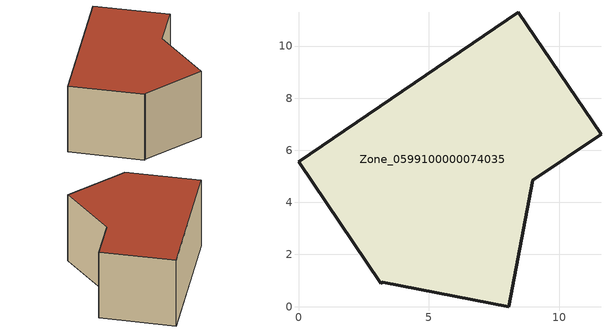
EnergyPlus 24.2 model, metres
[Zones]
Zone_0599100000074035
 floor ground (C_G): 8.44,11.29 11.61,6.62 8.99,4.85 8.06,0 3.24,0.94 3.16,0.89 0,5.55 z0
 wall outside (C_F): 11.61,6.62 8.44,11.29 0,5.55 3.16,0.89 3.24,0.94 8.06,0 8.99,4.85 11.61,6.62 z0:5.77
 roof outside (C_R): 8.44,11.29 0,5.55 3.16,0.89 3.24,0.94 8.06,0 8.99,4.85 11.61,6.62 z5.77
[BUILDING]
Pand.0599100000074035: North Axis=0; Terrain=City; Loads Convergence Tolerance Value=0.04; Temperature Convergence Tolerance Value=0.4; Solar Distribution=FullExterior; Maximum Number of Warmup Days=25; Minimum Number of Warmup Days=1
[Site:Location]
Rotterdam.The.Hague.AP_ZH_NLD Design_Conditions: Latitude=51.96; Longitude=4.45; Time Zone=1; Elevation=-4.5
[SITE:GROUNDTEMPERATURE:BUILDINGSURFACE]
18, 18, 18, 18, 18, 18, 18, 18, 18, 18, 18, 18
[MATERIAL] Thermal Absorptance=0.9; Solar Absorptance=0.7; Visible Absorptance=0.7
Name | Roughness | Thickness | Conductivity | Density | Specific Heat
G.TC.1975-1991 | MediumSmooth | 0.15 | 0.288461 | 540 | 1210
F.TC.1975-1991 | Rough | 0.3 | 0.230769 | 1920 | 840
R.TC.1975-1991 | MediumRough | 0.2 | 0.153846 | 1500 | 1000
[CONSTRUCTION]
C_G: G.TC.1975-1991
C_F: F.TC.1975-1991
C_R: R.TC.1975-1991
[ZONE]
Zone_0599100000074035: Type=1; Multiplier=1; Ceiling Height=Autocalculate; Volume=Autocalculate; Floor Area=autocalculate; Part of Total Floor Area=Yes
[ZONEINFILTRATION:DESIGNFLOWRATE]
Infil_Zone_0599100000074035: Zone or ZoneList or Space or SpaceList=Zone_0599100000074035; Schedule=AlwaysOn; Design Flow Rate Calculation Method=Flow/Area; Flow Rate per Floor Area=0.003; Constant Term Coefficient=1; Temperature Term Coefficient=0; Velocity Term Coefficient=0; Velocity Squared Term Coefficient=0
[HVACTEMPLATE:ZONE:IDEALLOADSAIRSYSTEM]
Zone_0599100000074035: Maximum Heating Supply Air Temperature=50; Minimum Cooling Supply Air Temperature=13; Maximum Heating Supply Air Humidity Ratio=0.0156; Minimum Cooling Supply Air Humidity Ratio=0.0077; Heating Limit=NoLimit; Cooling Limit=NoLimit; Dehumidification Control Type=ConstantSensibleHeatRatio; Cooling Sensible Heat Ratio=0.7; Dehumidification Setpoint=60; Humidification Control Type=None; Humidification Setpoint=30; Outdoor Air Method=None; Outdoor Air Flow Rate per Person=0.00944; Outdoor Air Flow Rate per Zone Floor Area=0; Outdoor Air Flow Rate per Zone=0; Demand Controlled Ventilation Type=None; Outdoor Air Economizer Type=NoEconomizer; Heat Recovery Type=None; Sensible Heat Recovery Effectiveness=0.7; Latent Heat Recovery Effectiveness=0.65
[ZONECONTROL:THERMOSTAT]
ThermostatControl_Zone_0599100000074035: Zone or ZoneList=Zone_0599100000074035; Control Type Schedule=DualSetpointControlType; Control 1=Thermostat_Zone_0599100000074035; Temperature Difference Between Cutout And Setpoint=0
[THERMOSTATSETPOINT:DUALSETPOINT]
Thermostat_Zone_0599100000074035: Heating Setpoint Temperature Schedule=HeatingSetpoint_Zone_0599100000074035; Cooling Setpoint Temperature Schedule=CoolingSetpoint_Zone_0599100000074035
[SCHEDULE:COMPACT]
HeatingSetpoint_Zone_0599100000074035: Through: 12/31, For: AllDays, Until: 24:00, 21
CoolingSetpoint_Zone_0599100000074035: Through: 12/31, For: AllDays, Until: 24:00, 24
DualSetpointControlType: Through: 12/31, For: AllDays, Until: 24:00, 4
AlwaysOn: Through: 12/31, For: AllDays, Until: 24:00, 1
